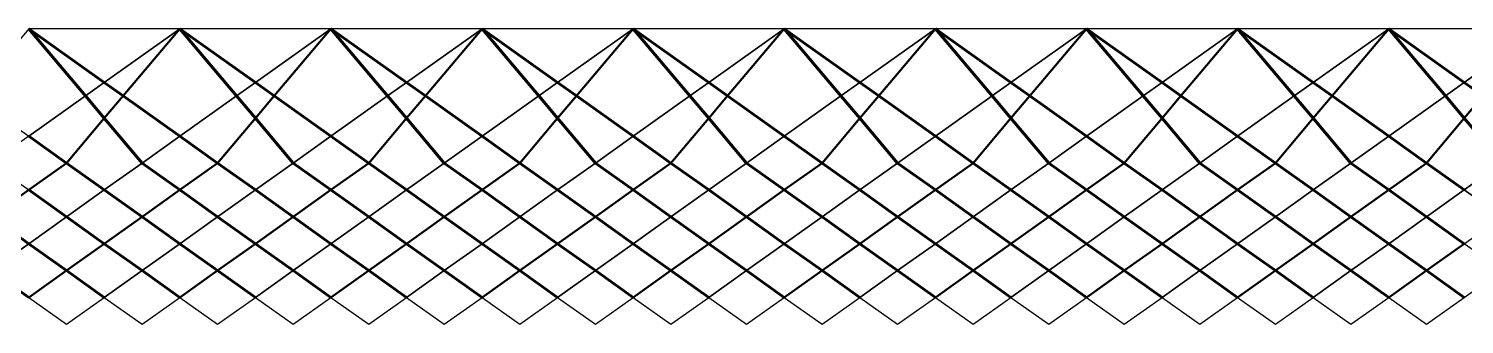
# Model space of a CAD drawing. Extents: x 0 to 143, y 53 to 59.
# Drawn here: x 62.94 to 92.1, y 52.94 to 58.95 of the extents above; entities that cross this region are included whole.
import ezdxf

# ---------------------------------------------------------------- set-up
doc = ezdxf.new("R2010")
doc.units = 0
doc.header["$MEASUREMENT"] = 0
doc.layers.add('Concrete bases', color=31, linetype='CONTINUOUS')
doc.layers.add('Faces', color=7, linetype='CONTINUOUS')
for name, color, linetype, lineweight in [('Tendons 1 internal', 50, 'CONTINUOUS', 50), ('Tendons 2 external', 201, 'CONTINUOUS', 35), ('Tendons 3 middle', 170, 'CONTINUOUS', 60)]:
    doc.layers.add(name, color=color, linetype=linetype, lineweight=lineweight)

msp = doc.modelspace()

# ---------------------------------------------------------------- linework, layer by layer
at = {"layer": 'Concrete bases'}
for points in [[(62.935, 58.948), (61.784, 57.584), (62.935, 56.765), (64.086, 57.584)], [(62.935, 58.948), (64.086, 57.584), (64.47, 57.857)], [(66.005, 58.948), (62.935, 58.948), (64.47, 57.857)], [(66.005, 58.948), (64.47, 57.857), (64.854, 57.584)], [(66.005, 58.948), (64.854, 57.584), (66.005, 56.765), (67.156, 57.584)], [(69.075, 58.948), (66.005, 58.948), (67.54, 57.857)], [(66.005, 58.948), (67.156, 57.584), (67.54, 57.857)], [(69.075, 58.948), (67.54, 57.857), (67.924, 57.584)], [(69.075, 58.948), (67.924, 57.584), (69.075, 56.765), (70.226, 57.584)], [(72.145, 58.948), (69.075, 58.948), (70.61, 57.857)], [(69.075, 58.948), (70.226, 57.584), (70.61, 57.857)], [(72.145, 58.948), (70.61, 57.857), (70.994, 57.584)], [(72.145, 58.948), (70.994, 57.584), (72.145, 56.765), (73.296, 57.584)], [(72.145, 58.948), (73.296, 57.584), (73.68, 57.857)], [(75.215, 58.948), (72.145, 58.948), (73.68, 57.857)], [(75.215, 58.948), (73.68, 57.857), (74.064, 57.584)], [(75.215, 58.948), (74.064, 57.584), (75.215, 56.765), (76.366, 57.584)], [(75.215, 58.948), (76.366, 57.584), (76.75, 57.857)], [(78.285, 58.948), (75.215, 58.948), (76.75, 57.857)], [(78.285, 58.948), (76.75, 57.857), (77.134, 57.584)], [(78.285, 58.948), (77.134, 57.584), (78.285, 56.765), (79.436, 57.584)], [(81.355, 58.948), (78.285, 58.948), (79.82, 57.857)], [(78.285, 58.948), (79.436, 57.584), (79.82, 57.857)], [(81.355, 58.948), (79.82, 57.857), (80.204, 57.584)], [(81.355, 58.948), (80.204, 57.584), (81.355, 56.765), (82.506, 57.584)], [(81.355, 58.948), (82.506, 57.584), (82.89, 57.857)], [(84.425, 58.948), (81.355, 58.948), (82.89, 57.857)], [(84.425, 58.948), (82.89, 57.857), (83.274, 57.584)], [(84.425, 58.948), (83.274, 57.584), (84.425, 56.765), (85.576, 57.584)], [(87.495, 58.948), (84.425, 58.948), (85.96, 57.857)], [(84.425, 58.948), (85.576, 57.584), (85.96, 57.857)], [(87.495, 58.948), (85.96, 57.857), (86.344, 57.584)], [(87.495, 58.948), (86.344, 57.584), (87.495, 56.765), (88.646, 57.584)], [(90.565, 58.948), (87.495, 58.948), (89.03, 57.857)], [(87.495, 58.948), (88.646, 57.584), (89.03, 57.857)], [(90.565, 58.948), (89.03, 57.857), (89.414, 57.584)], [(90.565, 58.948), (89.414, 57.584), (90.565, 56.765), (91.716, 57.584)], [(90.565, 58.948), (91.716, 57.584), (92.1, 57.857)], [(93.635, 58.948), (90.565, 58.948), (92.1, 57.857)], [(93.635, 58.948), (92.1, 57.857), (92.484, 57.584)], [(64.854, 57.584), (64.47, 57.857), (64.086, 57.584), (64.47, 57.129)], [(67.924, 57.584), (67.54, 57.857), (67.156, 57.584), (67.54, 57.129)], [(70.994, 57.584), (70.61, 57.857), (70.226, 57.584), (70.61, 57.129)], [(74.064, 57.584), (73.68, 57.857), (73.296, 57.584), (73.68, 57.129)], [(77.134, 57.584), (76.75, 57.857), (76.366, 57.584), (76.75, 57.129)], [(80.204, 57.584), (79.82, 57.857), (79.436, 57.584), (79.82, 57.129)], [(83.274, 57.584), (82.89, 57.857), (82.506, 57.584), (82.89, 57.129)], [(86.344, 57.584), (85.96, 57.857), (85.576, 57.584), (85.96, 57.129)], [(89.414, 57.584), (89.03, 57.857), (88.646, 57.584), (89.03, 57.129)], [(92.484, 57.584), (92.1, 57.857), (91.716, 57.584), (92.1, 57.129)], [(64.47, 57.129), (64.086, 57.584), (62.935, 56.765), (63.703, 56.219)], [(64.854, 57.584), (64.47, 57.129), (65.238, 56.219), (66.005, 56.765)], [(67.54, 57.129), (67.156, 57.584), (66.005, 56.765), (66.773, 56.219)], [(69.075, 56.765), (67.924, 57.584), (67.54, 57.129), (68.308, 56.219)], [(70.61, 57.129), (70.226, 57.584), (69.075, 56.765), (69.843, 56.219)], [(72.145, 56.765), (70.994, 57.584), (70.61, 57.129), (71.378, 56.219)], [(73.68, 57.129), (73.296, 57.584), (72.145, 56.765), (72.913, 56.219)], [(74.064, 57.584), (73.68, 57.129), (74.448, 56.219), (75.215, 56.765)], [(76.75, 57.129), (76.366, 57.584), (75.215, 56.765), (75.983, 56.219)], [(77.134, 57.584), (76.75, 57.129), (77.518, 56.219), (78.285, 56.765)], [(79.82, 57.129), (79.436, 57.584), (78.285, 56.765), (79.053, 56.219)], [(81.355, 56.765), (80.204, 57.584), (79.82, 57.129), (80.588, 56.219)], [(82.89, 57.129), (82.506, 57.584), (81.355, 56.765), (82.123, 56.219)], [(83.274, 57.584), (82.89, 57.129), (83.658, 56.219), (84.425, 56.765)], [(85.96, 57.129), (85.576, 57.584), (84.425, 56.765), (85.193, 56.219)], [(87.495, 56.765), (86.344, 57.584), (85.96, 57.129), (86.728, 56.219)], [(89.03, 57.129), (88.646, 57.584), (87.495, 56.765), (88.263, 56.219)], [(90.565, 56.765), (89.414, 57.584), (89.03, 57.129), (89.798, 56.219)], [(92.1, 57.129), (91.716, 57.584), (90.565, 56.765), (91.333, 56.219)], [(92.484, 57.584), (92.1, 57.129), (92.868, 56.219), (93.635, 56.765)], [(65.238, 56.219), (64.47, 57.129), (63.703, 56.219), (64.47, 55.673)], [(68.308, 56.219), (67.54, 57.129), (66.773, 56.219), (67.54, 55.673)], [(71.378, 56.219), (70.61, 57.129), (69.843, 56.219), (70.61, 55.673)], [(74.448, 56.219), (73.68, 57.129), (72.913, 56.219), (73.68, 55.673)], [(77.518, 56.219), (76.75, 57.129), (75.983, 56.219), (76.75, 55.673)], [(80.588, 56.219), (79.82, 57.129), (79.053, 56.219), (79.82, 55.673)], [(83.658, 56.219), (82.89, 57.129), (82.123, 56.219), (82.89, 55.673)], [(86.728, 56.219), (85.96, 57.129), (85.193, 56.219), (85.96, 55.673)], [(89.798, 56.219), (89.03, 57.129), (88.263, 56.219), (89.03, 55.673)], [(92.868, 56.219), (92.1, 57.129), (91.333, 56.219), (92.1, 55.673)], [(62.935, 56.765), (62.168, 56.219), (62.935, 55.673), (63.703, 56.219)], [(66.005, 56.765), (65.238, 56.219), (66.005, 55.673), (66.773, 56.219)], [(69.075, 56.765), (68.308, 56.219), (69.075, 55.673), (69.843, 56.219)], [(72.145, 56.765), (71.378, 56.219), (72.145, 55.673), (72.913, 56.219)], [(75.215, 56.765), (74.448, 56.219), (75.215, 55.673), (75.983, 56.219)], [(78.285, 56.765), (77.518, 56.219), (78.285, 55.673), (79.053, 56.219)], [(81.355, 56.765), (80.588, 56.219), (81.355, 55.673), (82.123, 56.219)], [(84.425, 56.765), (83.658, 56.219), (84.425, 55.673), (85.193, 56.219)], [(87.495, 56.765), (86.728, 56.219), (87.495, 55.673), (88.263, 56.219)], [(90.565, 56.765), (89.798, 56.219), (90.565, 55.673), (91.333, 56.219)], [(63.703, 56.219), (62.935, 55.673), (63.703, 55.128), (64.47, 55.673)], [(65.238, 56.219), (64.47, 55.673), (65.238, 55.128), (66.005, 55.673)], [(66.773, 56.219), (66.005, 55.673), (66.773, 55.128), (67.54, 55.673)], [(68.308, 56.219), (67.54, 55.673), (68.308, 55.128), (69.075, 55.673)], [(69.843, 56.219), (69.075, 55.673), (69.843, 55.128), (70.61, 55.673)], [(71.378, 56.219), (70.61, 55.673), (71.378, 55.128), (72.145, 55.673)], [(72.913, 56.219), (72.145, 55.673), (72.913, 55.128), (73.68, 55.673)], [(74.448, 56.219), (73.68, 55.673), (74.448, 55.128), (75.215, 55.673)], [(75.983, 56.219), (75.215, 55.673), (75.983, 55.128), (76.75, 55.673)], [(77.518, 56.219), (76.75, 55.673), (77.518, 55.128), (78.285, 55.673)], [(79.053, 56.219), (78.285, 55.673), (79.053, 55.128), (79.82, 55.673)], [(80.588, 56.219), (79.82, 55.673), (80.588, 55.128), (81.355, 55.673)], [(82.123, 56.219), (81.355, 55.673), (82.123, 55.128), (82.89, 55.673)], [(83.658, 56.219), (82.89, 55.673), (83.658, 55.128), (84.425, 55.673)], [(85.193, 56.219), (84.425, 55.673), (85.193, 55.128), (85.96, 55.673)], [(86.728, 56.219), (85.96, 55.673), (86.728, 55.128), (87.495, 55.673)], [(88.263, 56.219), (87.495, 55.673), (88.263, 55.128), (89.03, 55.673)], [(89.798, 56.219), (89.03, 55.673), (89.798, 55.128), (90.565, 55.673)], [(91.333, 56.219), (90.565, 55.673), (91.333, 55.128), (92.1, 55.673)], [(92.868, 56.219), (92.1, 55.673), (92.868, 55.128), (93.635, 55.673)], [(62.935, 55.673), (62.168, 55.128), (62.935, 54.582), (63.703, 55.128)], [(64.47, 55.673), (63.703, 55.128), (64.47, 54.582), (65.238, 55.128)], [(66.005, 55.673), (65.238, 55.128), (66.005, 54.582), (66.773, 55.128)], [(67.54, 55.673), (66.773, 55.128), (67.54, 54.582), (68.308, 55.128)], [(69.075, 55.673), (68.308, 55.128), (69.075, 54.582), (69.843, 55.128)], [(70.61, 55.673), (69.843, 55.128), (70.61, 54.582), (71.378, 55.128)], [(72.145, 55.673), (71.378, 55.128), (72.145, 54.582), (72.913, 55.128)], [(73.68, 55.673), (72.913, 55.128), (73.68, 54.582), (74.448, 55.128)], [(75.215, 55.673), (74.448, 55.128), (75.215, 54.582), (75.983, 55.128)], [(76.75, 55.673), (75.983, 55.128), (76.75, 54.582), (77.518, 55.128)], [(78.285, 55.673), (77.518, 55.128), (78.285, 54.582), (79.053, 55.128)], [(79.82, 55.673), (79.053, 55.128), (79.82, 54.582), (80.588, 55.128)], [(81.355, 55.673), (80.588, 55.128), (81.355, 54.582), (82.123, 55.128)], [(82.89, 55.673), (82.123, 55.128), (82.89, 54.582), (83.658, 55.128)], [(84.425, 55.673), (83.658, 55.128), (84.425, 54.582), (85.193, 55.128)], [(85.96, 55.673), (85.193, 55.128), (85.96, 54.582), (86.728, 55.128)], [(87.495, 55.673), (86.728, 55.128), (87.495, 54.582), (88.263, 55.128)], [(89.03, 55.673), (88.263, 55.128), (89.03, 54.582), (89.798, 55.128)], [(90.565, 55.673), (89.798, 55.128), (90.565, 54.582), (91.333, 55.128)], [(92.1, 55.673), (91.333, 55.128), (92.1, 54.582), (92.868, 55.128)], [(63.703, 55.128), (62.935, 54.582), (63.703, 54.036), (64.47, 54.582)], [(65.238, 55.128), (64.47, 54.582), (65.238, 54.036), (66.005, 54.582)], [(66.773, 55.128), (66.005, 54.582), (66.773, 54.036), (67.54, 54.582)], [(68.308, 55.128), (67.54, 54.582), (68.308, 54.036), (69.075, 54.582)], [(69.843, 55.128), (69.075, 54.582), (69.843, 54.036), (70.61, 54.582)], [(71.378, 55.128), (70.61, 54.582), (71.378, 54.036), (72.145, 54.582)], [(72.913, 55.128), (72.145, 54.582), (72.913, 54.036), (73.68, 54.582)], [(74.448, 55.128), (73.68, 54.582), (74.448, 54.036), (75.215, 54.582)], [(75.983, 55.128), (75.215, 54.582), (75.983, 54.036), (76.75, 54.582)], [(77.518, 55.128), (76.75, 54.582), (77.518, 54.036), (78.285, 54.582)], [(79.053, 55.128), (78.285, 54.582), (79.053, 54.036), (79.82, 54.582)], [(80.588, 55.128), (79.82, 54.582), (80.588, 54.036), (81.355, 54.582)], [(82.123, 55.128), (81.355, 54.582), (82.123, 54.036), (82.89, 54.582)], [(83.658, 55.128), (82.89, 54.582), (83.658, 54.036), (84.425, 54.582)], [(85.193, 55.128), (84.425, 54.582), (85.193, 54.036), (85.96, 54.582)], [(86.728, 55.128), (85.96, 54.582), (86.728, 54.036), (87.495, 54.582)], [(88.263, 55.128), (87.495, 54.582), (88.263, 54.036), (89.03, 54.582)], [(89.798, 55.128), (89.03, 54.582), (89.798, 54.036), (90.565, 54.582)], [(91.333, 55.128), (90.565, 54.582), (91.333, 54.036), (92.1, 54.582)], [(62.935, 54.582), (62.168, 54.036), (62.935, 53.49), (63.703, 54.036)], [(64.47, 54.582), (63.703, 54.036), (64.47, 53.49), (65.238, 54.036)], [(66.005, 54.582), (65.238, 54.036), (66.005, 53.49), (66.773, 54.036)], [(67.54, 54.582), (66.773, 54.036), (67.54, 53.49), (68.308, 54.036)], [(69.075, 54.582), (68.308, 54.036), (69.075, 53.49), (69.843, 54.036)], [(70.61, 54.582), (69.843, 54.036), (70.61, 53.49), (71.378, 54.036)], [(72.145, 54.582), (71.378, 54.036), (72.145, 53.49), (72.913, 54.036)], [(73.68, 54.582), (72.913, 54.036), (73.68, 53.49), (74.448, 54.036)], [(75.215, 54.582), (74.448, 54.036), (75.215, 53.49), (75.983, 54.036)], [(76.75, 54.582), (75.983, 54.036), (76.75, 53.49), (77.518, 54.036)], [(78.285, 54.582), (77.518, 54.036), (78.285, 53.49), (79.053, 54.036)], [(79.82, 54.582), (79.053, 54.036), (79.82, 53.49), (80.588, 54.036)], [(81.355, 54.582), (80.588, 54.036), (81.355, 53.49), (82.123, 54.036)], [(82.89, 54.582), (82.123, 54.036), (82.89, 53.49), (83.658, 54.036)], [(84.425, 54.582), (83.658, 54.036), (84.425, 53.49), (85.193, 54.036)], [(85.96, 54.582), (85.193, 54.036), (85.96, 53.49), (86.728, 54.036)], [(87.495, 54.582), (86.728, 54.036), (87.495, 53.49), (88.263, 54.036)], [(89.03, 54.582), (88.263, 54.036), (89.03, 53.49), (89.798, 54.036)], [(90.565, 54.582), (89.798, 54.036), (90.565, 53.49), (91.333, 54.036)], [(92.1, 54.582), (91.333, 54.036), (92.1, 53.49), (92.868, 54.036)], [(63.703, 54.036), (62.935, 53.49), (63.703, 52.944), (64.47, 53.49)], [(65.238, 54.036), (64.47, 53.49), (65.238, 52.944), (66.005, 53.49)], [(66.773, 54.036), (66.005, 53.49), (66.773, 52.944), (67.54, 53.49)], [(68.308, 54.036), (67.54, 53.49), (68.308, 52.944), (69.075, 53.49)], [(69.843, 54.036), (69.075, 53.49), (69.843, 52.944), (70.61, 53.49)], [(71.378, 54.036), (70.61, 53.49), (71.378, 52.944), (72.145, 53.49)], [(72.913, 54.036), (72.145, 53.49), (72.913, 52.944), (73.68, 53.49)], [(74.448, 54.036), (73.68, 53.49), (74.448, 52.944), (75.215, 53.49)], [(75.983, 54.036), (75.215, 53.49), (75.983, 52.944), (76.75, 53.49)], [(77.518, 54.036), (76.75, 53.49), (77.518, 52.944), (78.285, 53.49)], [(79.053, 54.036), (78.285, 53.49), (79.053, 52.944), (79.82, 53.49)], [(80.588, 54.036), (79.82, 53.49), (80.588, 52.944), (81.355, 53.49)], [(82.123, 54.036), (81.355, 53.49), (82.123, 52.944), (82.89, 53.49)], [(83.658, 54.036), (82.89, 53.49), (83.658, 52.944), (84.425, 53.49)], [(85.193, 54.036), (84.425, 53.49), (85.193, 52.944), (85.96, 53.49)], [(86.728, 54.036), (85.96, 53.49), (86.728, 52.944), (87.495, 53.49)], [(88.263, 54.036), (87.495, 53.49), (88.263, 52.944), (89.03, 53.49)], [(89.798, 54.036), (89.03, 53.49), (89.798, 52.944), (90.565, 53.49)], [(91.333, 54.036), (90.565, 53.49), (91.333, 52.944), (92.1, 53.49)]]:
    msp.add_lwpolyline(points, close=True, dxfattribs=at)
at = {"layer": 'Faces'}
for points in [[(62.935, 58.948), (61.784, 57.584), (62.935, 56.765), (64.086, 57.584)], [(62.935, 58.948), (64.086, 57.584), (64.47, 57.857)], [(66.005, 58.948), (62.935, 58.948), (64.47, 57.857)], [(66.005, 58.948), (64.47, 57.857), (64.854, 57.584)], [(66.005, 58.948), (64.854, 57.584), (66.005, 56.765), (67.156, 57.584)], [(69.075, 58.948), (66.005, 58.948), (67.54, 57.857)], [(66.005, 58.948), (67.156, 57.584), (67.54, 57.857)], [(69.075, 58.948), (67.54, 57.857), (67.924, 57.584)], [(69.075, 58.948), (67.924, 57.584), (69.075, 56.765), (70.226, 57.584)], [(72.145, 58.948), (69.075, 58.948), (70.61, 57.857)], [(69.075, 58.948), (70.226, 57.584), (70.61, 57.857)], [(72.145, 58.948), (70.61, 57.857), (70.994, 57.584)], [(72.145, 58.948), (70.994, 57.584), (72.145, 56.765), (73.296, 57.584)], [(72.145, 58.948), (73.296, 57.584), (73.68, 57.857)], [(75.215, 58.948), (72.145, 58.948), (73.68, 57.857)], [(75.215, 58.948), (73.68, 57.857), (74.064, 57.584)], [(75.215, 58.948), (74.064, 57.584), (75.215, 56.765), (76.366, 57.584)], [(75.215, 58.948), (76.366, 57.584), (76.75, 57.857)], [(78.285, 58.948), (75.215, 58.948), (76.75, 57.857)], [(78.285, 58.948), (76.75, 57.857), (77.134, 57.584)], [(78.285, 58.948), (77.134, 57.584), (78.285, 56.765), (79.436, 57.584)], [(81.355, 58.948), (78.285, 58.948), (79.82, 57.857)], [(78.285, 58.948), (79.436, 57.584), (79.82, 57.857)], [(81.355, 58.948), (79.82, 57.857), (80.204, 57.584)], [(81.355, 58.948), (80.204, 57.584), (81.355, 56.765), (82.506, 57.584)], [(81.355, 58.948), (82.506, 57.584), (82.89, 57.857)], [(84.425, 58.948), (81.355, 58.948), (82.89, 57.857)], [(84.425, 58.948), (82.89, 57.857), (83.274, 57.584)], [(84.425, 58.948), (83.274, 57.584), (84.425, 56.765), (85.576, 57.584)], [(87.495, 58.948), (84.425, 58.948), (85.96, 57.857)], [(84.425, 58.948), (85.576, 57.584), (85.96, 57.857)], [(87.495, 58.948), (85.96, 57.857), (86.344, 57.584)], [(87.495, 58.948), (86.344, 57.584), (87.495, 56.765), (88.646, 57.584)], [(90.565, 58.948), (87.495, 58.948), (89.03, 57.857)], [(87.495, 58.948), (88.646, 57.584), (89.03, 57.857)], [(90.565, 58.948), (89.03, 57.857), (89.414, 57.584)], [(90.565, 58.948), (89.414, 57.584), (90.565, 56.765), (91.716, 57.584)], [(90.565, 58.948), (91.716, 57.584), (92.1, 57.857)], [(93.635, 58.948), (90.565, 58.948), (92.1, 57.857)], [(93.635, 58.948), (92.1, 57.857), (92.484, 57.584)], [(64.854, 57.584), (64.47, 57.857), (64.086, 57.584), (64.47, 57.129)], [(67.924, 57.584), (67.54, 57.857), (67.156, 57.584), (67.54, 57.129)], [(70.994, 57.584), (70.61, 57.857), (70.226, 57.584), (70.61, 57.129)], [(74.064, 57.584), (73.68, 57.857), (73.296, 57.584), (73.68, 57.129)], [(77.134, 57.584), (76.75, 57.857), (76.366, 57.584), (76.75, 57.129)], [(80.204, 57.584), (79.82, 57.857), (79.436, 57.584), (79.82, 57.129)], [(83.274, 57.584), (82.89, 57.857), (82.506, 57.584), (82.89, 57.129)], [(86.344, 57.584), (85.96, 57.857), (85.576, 57.584), (85.96, 57.129)], [(89.414, 57.584), (89.03, 57.857), (88.646, 57.584), (89.03, 57.129)], [(92.484, 57.584), (92.1, 57.857), (91.716, 57.584), (92.1, 57.129)], [(64.47, 57.129), (64.086, 57.584), (62.935, 56.765), (63.703, 56.219)], [(64.854, 57.584), (64.47, 57.129), (65.238, 56.219), (66.005, 56.765)], [(67.54, 57.129), (67.156, 57.584), (66.005, 56.765), (66.773, 56.219)], [(69.075, 56.765), (67.924, 57.584), (67.54, 57.129), (68.308, 56.219)], [(70.61, 57.129), (70.226, 57.584), (69.075, 56.765), (69.843, 56.219)], [(72.145, 56.765), (70.994, 57.584), (70.61, 57.129), (71.378, 56.219)], [(73.68, 57.129), (73.296, 57.584), (72.145, 56.765), (72.913, 56.219)], [(74.064, 57.584), (73.68, 57.129), (74.448, 56.219), (75.215, 56.765)], [(76.75, 57.129), (76.366, 57.584), (75.215, 56.765), (75.983, 56.219)], [(77.134, 57.584), (76.75, 57.129), (77.518, 56.219), (78.285, 56.765)], [(79.82, 57.129), (79.436, 57.584), (78.285, 56.765), (79.053, 56.219)], [(81.355, 56.765), (80.204, 57.584), (79.82, 57.129), (80.588, 56.219)], [(82.89, 57.129), (82.506, 57.584), (81.355, 56.765), (82.123, 56.219)], [(83.274, 57.584), (82.89, 57.129), (83.658, 56.219), (84.425, 56.765)], [(85.96, 57.129), (85.576, 57.584), (84.425, 56.765), (85.193, 56.219)], [(87.495, 56.765), (86.344, 57.584), (85.96, 57.129), (86.728, 56.219)], [(89.03, 57.129), (88.646, 57.584), (87.495, 56.765), (88.263, 56.219)], [(90.565, 56.765), (89.414, 57.584), (89.03, 57.129), (89.798, 56.219)], [(92.1, 57.129), (91.716, 57.584), (90.565, 56.765), (91.333, 56.219)], [(92.484, 57.584), (92.1, 57.129), (92.868, 56.219), (93.635, 56.765)], [(65.238, 56.219), (64.47, 57.129), (63.703, 56.219), (64.47, 55.673)], [(68.308, 56.219), (67.54, 57.129), (66.773, 56.219), (67.54, 55.673)], [(71.378, 56.219), (70.61, 57.129), (69.843, 56.219), (70.61, 55.673)], [(74.448, 56.219), (73.68, 57.129), (72.913, 56.219), (73.68, 55.673)], [(77.518, 56.219), (76.75, 57.129), (75.983, 56.219), (76.75, 55.673)], [(80.588, 56.219), (79.82, 57.129), (79.053, 56.219), (79.82, 55.673)], [(83.658, 56.219), (82.89, 57.129), (82.123, 56.219), (82.89, 55.673)], [(86.728, 56.219), (85.96, 57.129), (85.193, 56.219), (85.96, 55.673)], [(89.798, 56.219), (89.03, 57.129), (88.263, 56.219), (89.03, 55.673)], [(92.868, 56.219), (92.1, 57.129), (91.333, 56.219), (92.1, 55.673)], [(62.935, 56.765), (62.168, 56.219), (62.935, 55.673), (63.703, 56.219)], [(66.005, 56.765), (65.238, 56.219), (66.005, 55.673), (66.773, 56.219)], [(69.075, 56.765), (68.308, 56.219), (69.075, 55.673), (69.843, 56.219)], [(72.145, 56.765), (71.378, 56.219), (72.145, 55.673), (72.913, 56.219)], [(75.215, 56.765), (74.448, 56.219), (75.215, 55.673), (75.983, 56.219)], [(78.285, 56.765), (77.518, 56.219), (78.285, 55.673), (79.053, 56.219)], [(81.355, 56.765), (80.588, 56.219), (81.355, 55.673), (82.123, 56.219)], [(84.425, 56.765), (83.658, 56.219), (84.425, 55.673), (85.193, 56.219)], [(87.495, 56.765), (86.728, 56.219), (87.495, 55.673), (88.263, 56.219)], [(90.565, 56.765), (89.798, 56.219), (90.565, 55.673), (91.333, 56.219)], [(63.703, 56.219), (62.935, 55.673), (63.703, 55.128), (64.47, 55.673)], [(65.238, 56.219), (64.47, 55.673), (65.238, 55.128), (66.005, 55.673)], [(66.773, 56.219), (66.005, 55.673), (66.773, 55.128), (67.54, 55.673)], [(68.308, 56.219), (67.54, 55.673), (68.308, 55.128), (69.075, 55.673)], [(69.843, 56.219), (69.075, 55.673), (69.843, 55.128), (70.61, 55.673)], [(71.378, 56.219), (70.61, 55.673), (71.378, 55.128), (72.145, 55.673)], [(72.913, 56.219), (72.145, 55.673), (72.913, 55.128), (73.68, 55.673)], [(74.448, 56.219), (73.68, 55.673), (74.448, 55.128), (75.215, 55.673)], [(75.983, 56.219), (75.215, 55.673), (75.983, 55.128), (76.75, 55.673)], [(77.518, 56.219), (76.75, 55.673), (77.518, 55.128), (78.285, 55.673)], [(79.053, 56.219), (78.285, 55.673), (79.053, 55.128), (79.82, 55.673)], [(80.588, 56.219), (79.82, 55.673), (80.588, 55.128), (81.355, 55.673)], [(82.123, 56.219), (81.355, 55.673), (82.123, 55.128), (82.89, 55.673)], [(83.658, 56.219), (82.89, 55.673), (83.658, 55.128), (84.425, 55.673)], [(85.193, 56.219), (84.425, 55.673), (85.193, 55.128), (85.96, 55.673)], [(86.728, 56.219), (85.96, 55.673), (86.728, 55.128), (87.495, 55.673)], [(88.263, 56.219), (87.495, 55.673), (88.263, 55.128), (89.03, 55.673)], [(89.798, 56.219), (89.03, 55.673), (89.798, 55.128), (90.565, 55.673)], [(91.333, 56.219), (90.565, 55.673), (91.333, 55.128), (92.1, 55.673)], [(92.868, 56.219), (92.1, 55.673), (92.868, 55.128), (93.635, 55.673)], [(62.935, 55.673), (62.168, 55.128), (62.935, 54.582), (63.703, 55.128)], [(64.47, 55.673), (63.703, 55.128), (64.47, 54.582), (65.238, 55.128)], [(66.005, 55.673), (65.238, 55.128), (66.005, 54.582), (66.773, 55.128)], [(67.54, 55.673), (66.773, 55.128), (67.54, 54.582), (68.308, 55.128)], [(69.075, 55.673), (68.308, 55.128), (69.075, 54.582), (69.843, 55.128)], [(70.61, 55.673), (69.843, 55.128), (70.61, 54.582), (71.378, 55.128)], [(72.145, 55.673), (71.378, 55.128), (72.145, 54.582), (72.913, 55.128)], [(73.68, 55.673), (72.913, 55.128), (73.68, 54.582), (74.448, 55.128)], [(75.215, 55.673), (74.448, 55.128), (75.215, 54.582), (75.983, 55.128)], [(76.75, 55.673), (75.983, 55.128), (76.75, 54.582), (77.518, 55.128)], [(78.285, 55.673), (77.518, 55.128), (78.285, 54.582), (79.053, 55.128)], [(79.82, 55.673), (79.053, 55.128), (79.82, 54.582), (80.588, 55.128)], [(81.355, 55.673), (80.588, 55.128), (81.355, 54.582), (82.123, 55.128)], [(82.89, 55.673), (82.123, 55.128), (82.89, 54.582), (83.658, 55.128)], [(84.425, 55.673), (83.658, 55.128), (84.425, 54.582), (85.193, 55.128)], [(85.96, 55.673), (85.193, 55.128), (85.96, 54.582), (86.728, 55.128)], [(87.495, 55.673), (86.728, 55.128), (87.495, 54.582), (88.263, 55.128)], [(89.03, 55.673), (88.263, 55.128), (89.03, 54.582), (89.798, 55.128)], [(90.565, 55.673), (89.798, 55.128), (90.565, 54.582), (91.333, 55.128)], [(92.1, 55.673), (91.333, 55.128), (92.1, 54.582), (92.868, 55.128)], [(63.703, 55.128), (62.935, 54.582), (63.703, 54.036), (64.47, 54.582)], [(65.238, 55.128), (64.47, 54.582), (65.238, 54.036), (66.005, 54.582)], [(66.773, 55.128), (66.005, 54.582), (66.773, 54.036), (67.54, 54.582)], [(68.308, 55.128), (67.54, 54.582), (68.308, 54.036), (69.075, 54.582)], [(69.843, 55.128), (69.075, 54.582), (69.843, 54.036), (70.61, 54.582)], [(71.378, 55.128), (70.61, 54.582), (71.378, 54.036), (72.145, 54.582)], [(72.913, 55.128), (72.145, 54.582), (72.913, 54.036), (73.68, 54.582)], [(74.448, 55.128), (73.68, 54.582), (74.448, 54.036), (75.215, 54.582)], [(75.983, 55.128), (75.215, 54.582), (75.983, 54.036), (76.75, 54.582)], [(77.518, 55.128), (76.75, 54.582), (77.518, 54.036), (78.285, 54.582)], [(79.053, 55.128), (78.285, 54.582), (79.053, 54.036), (79.82, 54.582)], [(80.588, 55.128), (79.82, 54.582), (80.588, 54.036), (81.355, 54.582)], [(82.123, 55.128), (81.355, 54.582), (82.123, 54.036), (82.89, 54.582)], [(83.658, 55.128), (82.89, 54.582), (83.658, 54.036), (84.425, 54.582)], [(85.193, 55.128), (84.425, 54.582), (85.193, 54.036), (85.96, 54.582)], [(86.728, 55.128), (85.96, 54.582), (86.728, 54.036), (87.495, 54.582)], [(88.263, 55.128), (87.495, 54.582), (88.263, 54.036), (89.03, 54.582)], [(89.798, 55.128), (89.03, 54.582), (89.798, 54.036), (90.565, 54.582)], [(91.333, 55.128), (90.565, 54.582), (91.333, 54.036), (92.1, 54.582)], [(62.935, 54.582), (62.168, 54.036), (62.935, 53.49), (63.703, 54.036)], [(64.47, 54.582), (63.703, 54.036), (64.47, 53.49), (65.238, 54.036)], [(66.005, 54.582), (65.238, 54.036), (66.005, 53.49), (66.773, 54.036)], [(67.54, 54.582), (66.773, 54.036), (67.54, 53.49), (68.308, 54.036)], [(69.075, 54.582), (68.308, 54.036), (69.075, 53.49), (69.843, 54.036)], [(70.61, 54.582), (69.843, 54.036), (70.61, 53.49), (71.378, 54.036)], [(72.145, 54.582), (71.378, 54.036), (72.145, 53.49), (72.913, 54.036)], [(73.68, 54.582), (72.913, 54.036), (73.68, 53.49), (74.448, 54.036)], [(75.215, 54.582), (74.448, 54.036), (75.215, 53.49), (75.983, 54.036)], [(76.75, 54.582), (75.983, 54.036), (76.75, 53.49), (77.518, 54.036)], [(78.285, 54.582), (77.518, 54.036), (78.285, 53.49), (79.053, 54.036)], [(79.82, 54.582), (79.053, 54.036), (79.82, 53.49), (80.588, 54.036)], [(81.355, 54.582), (80.588, 54.036), (81.355, 53.49), (82.123, 54.036)], [(82.89, 54.582), (82.123, 54.036), (82.89, 53.49), (83.658, 54.036)], [(84.425, 54.582), (83.658, 54.036), (84.425, 53.49), (85.193, 54.036)], [(85.96, 54.582), (85.193, 54.036), (85.96, 53.49), (86.728, 54.036)], [(87.495, 54.582), (86.728, 54.036), (87.495, 53.49), (88.263, 54.036)], [(89.03, 54.582), (88.263, 54.036), (89.03, 53.49), (89.798, 54.036)], [(90.565, 54.582), (89.798, 54.036), (90.565, 53.49), (91.333, 54.036)], [(92.1, 54.582), (91.333, 54.036), (92.1, 53.49), (92.868, 54.036)], [(63.703, 54.036), (62.935, 53.49), (63.703, 52.944), (64.47, 53.49)], [(65.238, 54.036), (64.47, 53.49), (65.238, 52.944), (66.005, 53.49)], [(66.773, 54.036), (66.005, 53.49), (66.773, 52.944), (67.54, 53.49)], [(68.308, 54.036), (67.54, 53.49), (68.308, 52.944), (69.075, 53.49)], [(69.843, 54.036), (69.075, 53.49), (69.843, 52.944), (70.61, 53.49)], [(71.378, 54.036), (70.61, 53.49), (71.378, 52.944), (72.145, 53.49)], [(72.913, 54.036), (72.145, 53.49), (72.913, 52.944), (73.68, 53.49)], [(74.448, 54.036), (73.68, 53.49), (74.448, 52.944), (75.215, 53.49)], [(75.983, 54.036), (75.215, 53.49), (75.983, 52.944), (76.75, 53.49)], [(77.518, 54.036), (76.75, 53.49), (77.518, 52.944), (78.285, 53.49)], [(79.053, 54.036), (78.285, 53.49), (79.053, 52.944), (79.82, 53.49)], [(80.588, 54.036), (79.82, 53.49), (80.588, 52.944), (81.355, 53.49)], [(82.123, 54.036), (81.355, 53.49), (82.123, 52.944), (82.89, 53.49)], [(83.658, 54.036), (82.89, 53.49), (83.658, 52.944), (84.425, 53.49)], [(85.193, 54.036), (84.425, 53.49), (85.193, 52.944), (85.96, 53.49)], [(86.728, 54.036), (85.96, 53.49), (86.728, 52.944), (87.495, 53.49)], [(88.263, 54.036), (87.495, 53.49), (88.263, 52.944), (89.03, 53.49)], [(89.798, 54.036), (89.03, 53.49), (89.798, 52.944), (90.565, 53.49)], [(91.333, 54.036), (90.565, 53.49), (91.333, 52.944), (92.1, 53.49)]]:
    msp.add_3dface(points, dxfattribs=at)
at = {"layer": 'Tendons 1 internal', "linetype": 'Continuous', "ltscale": 250}
for p, q in [((64.854, 57.584, 0.4), (66.005, 58.948, 0.4)), ((69.075, 58.948, 0.4), (67.924, 57.584, 0.4)), ((72.145, 58.948, 0.4), (70.994, 57.584, 0.4)), ((75.215, 58.948, 0.4), (74.064, 57.584, 0.4)), ((77.134, 57.584, 0.4), (78.285, 58.948, 0.4)), ((81.355, 58.948, 0.4), (80.204, 57.584, 0.4)), ((84.425, 58.948, 0.4), (83.274, 57.584, 0.4)), ((87.495, 58.948, 0.4), (86.344, 57.584, 0.4)), ((90.565, 58.948, 0.4), (89.414, 57.584, 0.4)), ((64.47, 57.129, 0.4), (64.854, 57.584, 0.4)), ((67.924, 57.584, 0.4), (67.54, 57.129, 0.4)), ((70.994, 57.584, 0.4), (70.61, 57.129, 0.4)), ((73.68, 57.129, 0.4), (74.064, 57.584, 0.4)), ((77.134, 57.584, 0.4), (76.75, 57.129, 0.4)), ((79.82, 57.129, 0.4), (80.204, 57.584, 0.4)), ((83.274, 57.584, 0.4), (82.89, 57.129, 0.4)), ((86.344, 57.584, 0.4), (85.96, 57.129, 0.4)), ((89.414, 57.584, 0.4), (89.03, 57.129, 0.4)), ((92.1, 57.129, 0.4), (92.484, 57.584, 0.4)), ((64.47, 57.129, 0.4), (63.703, 56.219, 0.4)), ((66.773, 56.219, 0.4), (67.54, 57.129, 0.4)), ((70.61, 57.129, 0.4), (69.843, 56.219, 0.4)), ((72.913, 56.219, 0.4), (73.68, 57.129, 0.4)), ((76.75, 57.129, 0.4), (75.983, 56.219, 0.4)), ((79.82, 57.129, 0.4), (79.053, 56.219, 0.4)), ((82.89, 57.129, 0.4), (82.123, 56.219, 0.4)), ((85.96, 57.129, 0.4), (85.193, 56.219, 0.4)), ((88.263, 56.219, 0.4), (89.03, 57.129, 0.4)), ((91.333, 56.219, 0.4), (92.1, 57.129, 0.4)), ((62.935, 55.673, 0.4), (63.703, 56.219, 0.4)), ((66.773, 56.219, 0.4), (66.005, 55.673, 0.4)), ((69.843, 56.219, 0.4), (69.075, 55.673, 0.4)), ((72.913, 56.219, 0.4), (72.145, 55.673, 0.4)), ((75.215, 55.673, 0.4), (75.983, 56.219, 0.4)), ((79.053, 56.219, 0.4), (78.285, 55.673, 0.4)), ((81.355, 55.673, 0.4), (82.123, 56.219, 0.4)), ((85.193, 56.219, 0.4), (84.425, 55.673, 0.4)), ((87.495, 55.673, 0.4), (88.263, 56.219, 0.4)), ((91.333, 56.219, 0.4), (90.565, 55.673, 0.4)), ((62.935, 55.673, 0.4), (62.168, 55.128, 0.4)), ((65.238, 55.128, 0.4), (66.005, 55.673, 0.4)), ((68.308, 55.128, 0.4), (69.075, 55.673, 0.4)), ((71.378, 55.128, 0.4), (72.145, 55.673, 0.4)), ((75.215, 55.673, 0.4), (74.448, 55.128, 0.4)), ((77.518, 55.128, 0.4), (78.285, 55.673, 0.4)), ((80.588, 55.128, 0.4), (81.355, 55.673, 0.4)), ((83.658, 55.128, 0.4), (84.425, 55.673, 0.4)), ((87.495, 55.673, 0.4), (86.728, 55.128, 0.4)), ((89.798, 55.128, 0.4), (90.565, 55.673, 0.4)), ((65.238, 55.128, 0.4), (64.47, 54.582, 0.4)), ((67.54, 54.582, 0.4), (68.308, 55.128, 0.4)), ((71.378, 55.128, 0.4), (70.61, 54.582, 0.4)), ((73.68, 54.582, 0.4), (74.448, 55.128, 0.4)), ((76.75, 54.582, 0.4), (77.518, 55.128, 0.4)), ((79.82, 54.582, 0.4), (80.588, 55.128, 0.4)), ((82.89, 54.582, 0.4), (83.658, 55.128, 0.4)), ((85.96, 54.582, 0.4), (86.728, 55.128, 0.4)), ((89.798, 55.128, 0.4), (89.03, 54.582, 0.4)), ((64.47, 54.582, 0.4), (63.703, 54.036, 0.4)), ((67.54, 54.582, 0.4), (66.773, 54.036, 0.4)), ((69.843, 54.036, 0.4), (70.61, 54.582, 0.4)), ((72.913, 54.036, 0.4), (73.68, 54.582, 0.4)), ((75.983, 54.036, 0.4), (76.75, 54.582, 0.4)), ((79.053, 54.036, 0.4), (79.82, 54.582, 0.4)), ((82.123, 54.036, 0.4), (82.89, 54.582, 0.4)), ((85.193, 54.036, 0.4), (85.96, 54.582, 0.4)), ((88.263, 54.036, 0.4), (89.03, 54.582, 0.4)), ((92.1, 54.582, 0.4), (91.333, 54.036, 0.4)), ((63.703, 54.036, 0.4), (62.935, 53.49, 0.4)), ((66.773, 54.036, 0.4), (66.005, 53.49, 0.4)), ((69.075, 53.49, 0.4), (69.843, 54.036, 0.4)), ((72.913, 54.036, 0.4), (72.145, 53.49, 0.4)), ((75.983, 54.036, 0.4), (75.215, 53.49, 0.4)), ((78.285, 53.49, 0.4), (79.053, 54.036, 0.4)), ((81.355, 53.49, 0.4), (82.123, 54.036, 0.4)), ((84.425, 53.49, 0.4), (85.193, 54.036, 0.4)), ((87.495, 53.49, 0.4), (88.263, 54.036, 0.4)), ((90.565, 53.49, 0.4), (91.333, 54.036, 0.4))]:
    msp.add_line(p, q, dxfattribs=at)
at = {"layer": 'Tendons 2 external', "linetype": 'Continuous', "ltscale": 250}
for p, q in [((66.005, 58.948, 0.9), (64.47, 57.857, 0.9)), ((69.075, 58.948, 0.9), (67.54, 57.857, 0.9)), ((72.145, 58.948, 0.9), (70.61, 57.857, 0.9)), ((73.68, 57.857, 0.9), (75.215, 58.948, 0.9)), ((78.285, 58.948, 0.9), (76.75, 57.857, 0.9)), ((81.355, 58.948, 0.9), (79.82, 57.857, 0.9)), ((82.89, 57.857, 0.9), (84.425, 58.948, 0.9)), ((85.96, 57.857, 0.9), (87.495, 58.948, 0.9)), ((90.565, 58.948, 0.9), (89.03, 57.857, 0.9)), ((93.635, 58.948, 0.9), (92.1, 57.857, 0.9)), ((64.47, 57.857, 0.9), (64.086, 57.584, 0.9)), ((67.156, 57.584, 0.9), (67.54, 57.857, 0.9)), ((70.61, 57.857, 0.9), (70.226, 57.584, 0.9)), ((73.68, 57.857, 0.9), (73.296, 57.584, 0.9)), ((76.366, 57.584, 0.9), (76.75, 57.857, 0.9)), ((79.82, 57.857, 0.9), (79.436, 57.584, 0.9)), ((82.506, 57.584, 0.9), (82.89, 57.857, 0.9)), ((85.96, 57.857, 0.9), (85.576, 57.584, 0.9)), ((88.646, 57.584, 0.9), (89.03, 57.857, 0.9)), ((91.716, 57.584, 0.9), (92.1, 57.857, 0.9)), ((64.086, 57.584, 0.9), (62.935, 56.765, 0.9)), ((67.156, 57.584, 0.9), (66.005, 56.765, 0.9)), ((69.075, 56.765, 0.9), (70.226, 57.584, 0.9)), ((72.145, 56.765, 0.9), (73.296, 57.584, 0.9)), ((75.215, 56.765, 0.9), (76.366, 57.584, 0.9)), ((78.285, 56.765, 0.9), (79.436, 57.584, 0.9)), ((82.506, 57.584, 0.9), (81.355, 56.765, 0.9)), ((84.425, 56.765, 0.9), (85.576, 57.584, 0.9)), ((88.646, 57.584, 0.9), (87.495, 56.765, 0.9)), ((91.716, 57.584, 0.9), (90.565, 56.765, 0.9)), ((65.238, 56.219, 0.9), (66.005, 56.765, 0.9)), ((69.075, 56.765, 0.9), (68.308, 56.219, 0.9)), ((72.145, 56.765, 0.9), (71.378, 56.219, 0.9)), ((74.448, 56.219, 0.9), (75.215, 56.765, 0.9)), ((77.518, 56.219, 0.9), (78.285, 56.765, 0.9)), ((81.355, 56.765, 0.9), (80.588, 56.219, 0.9)), ((83.658, 56.219, 0.9), (84.425, 56.765, 0.9)), ((86.728, 56.219, 0.9), (87.495, 56.765, 0.9)), ((90.565, 56.765, 0.9), (89.798, 56.219, 0.9)), ((65.238, 56.219, 0.9), (64.47, 55.673, 0.9)), ((67.54, 55.673, 0.9), (68.308, 56.219, 0.9)), ((71.378, 56.219, 0.9), (70.61, 55.673, 0.9)), ((73.68, 55.673, 0.9), (74.448, 56.219, 0.9)), ((76.75, 55.673, 0.9), (77.518, 56.219, 0.9)), ((80.588, 56.219, 0.9), (79.82, 55.673, 0.9)), ((82.89, 55.673, 0.9), (83.658, 56.219, 0.9)), ((85.96, 55.673, 0.9), (86.728, 56.219, 0.9)), ((89.798, 56.219, 0.9), (89.03, 55.673, 0.9)), ((63.703, 55.128, 0.9), (64.47, 55.673, 0.9)), ((67.54, 55.673, 0.9), (66.773, 55.128, 0.9)), ((69.843, 55.128, 0.9), (70.61, 55.673, 0.9)), ((73.68, 55.673, 0.9), (72.913, 55.128, 0.9)), ((76.75, 55.673, 0.9), (75.983, 55.128, 0.9)), ((79.82, 55.673, 0.9), (79.053, 55.128, 0.9)), ((82.123, 55.128, 0.9), (82.89, 55.673, 0.9)), ((85.96, 55.673, 0.9), (85.193, 55.128, 0.9)), ((88.263, 55.128, 0.9), (89.03, 55.673, 0.9)), ((91.333, 55.128, 0.9), (92.1, 55.673, 0.9)), ((62.935, 54.582, 0.9), (63.703, 55.128, 0.9)), ((66.773, 55.128, 0.9), (66.005, 54.582, 0.9)), ((69.075, 54.582, 0.9), (69.843, 55.128, 0.9)), ((72.913, 55.128, 0.9), (72.145, 54.582, 0.9)), ((75.215, 54.582, 0.9), (75.983, 55.128, 0.9)), ((79.053, 55.128, 0.9), (78.285, 54.582, 0.9)), ((82.123, 55.128, 0.9), (81.355, 54.582, 0.9)), ((85.193, 55.128, 0.9), (84.425, 54.582, 0.9)), ((87.495, 54.582, 0.9), (88.263, 55.128, 0.9)), ((90.565, 54.582, 0.9), (91.333, 55.128, 0.9)), ((62.168, 54.036, 0.9), (62.935, 54.582, 0.9)), ((66.005, 54.582, 0.9), (65.238, 54.036, 0.9)), ((69.075, 54.582, 0.9), (68.308, 54.036, 0.9)), ((72.145, 54.582, 0.9), (71.378, 54.036, 0.9)), ((75.215, 54.582, 0.9), (74.448, 54.036, 0.9)), ((78.285, 54.582, 0.9), (77.518, 54.036, 0.9)), ((80.588, 54.036, 0.9), (81.355, 54.582, 0.9)), ((83.658, 54.036, 0.9), (84.425, 54.582, 0.9)), ((87.495, 54.582, 0.9), (86.728, 54.036, 0.9)), ((90.565, 54.582, 0.9), (89.798, 54.036, 0.9)), ((64.47, 53.49, 0.9), (65.238, 54.036, 0.9)), ((67.54, 53.49, 0.9), (68.308, 54.036, 0.9)), ((70.61, 53.49, 0.9), (71.378, 54.036, 0.9)), ((73.68, 53.49, 0.9), (74.448, 54.036, 0.9)), ((77.518, 54.036, 0.9), (76.75, 53.49, 0.9)), ((79.82, 53.49, 0.9), (80.588, 54.036, 0.9)), ((83.658, 54.036, 0.9), (82.89, 53.49, 0.9)), ((85.96, 53.49, 0.9), (86.728, 54.036, 0.9)), ((89.03, 53.49, 0.9), (89.798, 54.036, 0.9))]:
    msp.add_line(p, q, dxfattribs=at)
at = {"layer": 'Tendons 3 middle', "linetype": 'Continuous', "ltscale": 250}
for p, q in [((64.47, 57.857, 0.65), (62.935, 58.948, 0.65)), ((64.086, 57.584, 0.65), (62.935, 58.948, 0.65)), ((66.005, 58.948, 0.65), (67.54, 57.857, 0.65)), ((67.156, 57.584, 0.65), (66.005, 58.948, 0.65)), ((70.61, 57.857, 0.65), (69.075, 58.948, 0.65)), ((70.226, 57.584, 0.65), (69.075, 58.948, 0.65)), ((72.145, 58.948, 0.65), (73.68, 57.857, 0.65)), ((73.296, 57.584, 0.65), (72.145, 58.948, 0.65)), ((76.75, 57.857, 0.65), (75.215, 58.948, 0.65)), ((76.366, 57.584, 0.65), (75.215, 58.948, 0.65)), ((78.285, 58.948, 0.65), (79.82, 57.857, 0.65)), ((79.436, 57.584, 0.65), (78.285, 58.948, 0.65)), ((81.355, 58.948, 0.65), (82.89, 57.857, 0.65)), ((81.355, 58.948, 0.65), (82.506, 57.584, 0.65)), ((84.425, 58.948, 0.65), (85.96, 57.857, 0.65)), ((85.576, 57.584, 0.65), (84.425, 58.948, 0.65)), ((87.495, 58.948, 0.65), (89.03, 57.857, 0.65)), ((88.646, 57.584, 0.65), (87.495, 58.948, 0.65)), ((90.565, 58.948, 0.65), (91.716, 57.584, 0.65)), ((92.1, 57.857, 0.65), (90.565, 58.948, 0.65)), ((64.854, 57.584, 0.65), (64.47, 57.857, 0.65)), ((67.924, 57.584, 0.65), (67.54, 57.857, 0.65)), ((70.994, 57.584, 0.65), (70.61, 57.857, 0.65)), ((73.68, 57.857, 0.65), (74.064, 57.584, 0.65)), ((77.134, 57.584, 0.65), (76.75, 57.857, 0.65)), ((80.204, 57.584, 0.65), (79.82, 57.857, 0.65)), ((83.274, 57.584, 0.65), (82.89, 57.857, 0.65)), ((86.344, 57.584, 0.65), (85.96, 57.857, 0.65)), ((89.414, 57.584, 0.65), (89.03, 57.857, 0.65)), ((92.484, 57.584, 0.65), (92.1, 57.857, 0.65)), ((64.086, 57.584, 0.65), (64.47, 57.129, 0.65)), ((66.005, 56.765, 0.65), (64.854, 57.584, 0.65)), ((67.54, 57.129, 0.65), (67.156, 57.584, 0.65)), ((69.075, 56.765, 0.65), (67.924, 57.584, 0.65)), ((70.226, 57.584, 0.65), (70.61, 57.129, 0.65)), ((70.994, 57.584, 0.65), (72.145, 56.765, 0.65)), ((73.296, 57.584, 0.65), (73.68, 57.129, 0.65)), ((74.064, 57.584, 0.65), (75.215, 56.765, 0.65)), ((76.75, 57.129, 0.65), (76.366, 57.584, 0.65)), ((77.134, 57.584, 0.65), (78.285, 56.765, 0.65)), ((79.82, 57.129, 0.65), (79.436, 57.584, 0.65)), ((80.204, 57.584, 0.65), (81.355, 56.765, 0.65)), ((82.506, 57.584, 0.65), (82.89, 57.129, 0.65)), ((83.274, 57.584, 0.65), (84.425, 56.765, 0.65)), ((85.96, 57.129, 0.65), (85.576, 57.584, 0.65)), ((87.495, 56.765, 0.65), (86.344, 57.584, 0.65)), ((88.646, 57.584, 0.65), (89.03, 57.129, 0.65)), ((90.565, 56.765, 0.65), (89.414, 57.584, 0.65)), ((92.1, 57.129, 0.65), (91.716, 57.584, 0.65)), ((65.238, 56.219, 0.65), (64.47, 57.129, 0.65)), ((68.308, 56.219, 0.65), (67.54, 57.129, 0.65)), ((70.61, 57.129, 0.65), (71.378, 56.219, 0.65)), ((74.448, 56.219, 0.65), (73.68, 57.129, 0.65)), ((77.518, 56.219, 0.65), (76.75, 57.129, 0.65)), ((80.588, 56.219, 0.65), (79.82, 57.129, 0.65)), ((82.89, 57.129, 0.65), (83.658, 56.219, 0.65)), ((86.728, 56.219, 0.65), (85.96, 57.129, 0.65)), ((89.03, 57.129, 0.65), (89.798, 56.219, 0.65)), ((92.868, 56.219, 0.65), (92.1, 57.129, 0.65)), ((62.935, 56.765, 0.65), (63.703, 56.219, 0.65)), ((66.005, 56.765, 0.65), (66.773, 56.219, 0.65)), ((69.075, 56.765, 0.65), (69.843, 56.219, 0.65)), ((72.145, 56.765, 0.65), (72.913, 56.219, 0.65)), ((75.215, 56.765, 0.65), (75.983, 56.219, 0.65)), ((78.285, 56.765, 0.65), (79.053, 56.219, 0.65)), ((81.355, 56.765, 0.65), (82.123, 56.219, 0.65)), ((84.425, 56.765, 0.65), (85.193, 56.219, 0.65)), ((87.495, 56.765, 0.65), (88.263, 56.219, 0.65)), ((90.565, 56.765, 0.65), (91.333, 56.219, 0.65)), ((63.703, 56.219, 0.65), (64.47, 55.673, 0.65)), ((66.005, 55.673, 0.65), (65.238, 56.219, 0.65)), ((67.54, 55.673, 0.65), (66.773, 56.219, 0.65)), ((68.308, 56.219, 0.65), (69.075, 55.673, 0.65)), ((70.61, 55.673, 0.65), (69.843, 56.219, 0.65)), ((72.145, 55.673, 0.65), (71.378, 56.219, 0.65)), ((72.913, 56.219, 0.65), (73.68, 55.673, 0.65)), ((75.215, 55.673, 0.65), (74.448, 56.219, 0.65)), ((75.983, 56.219, 0.65), (76.75, 55.673, 0.65)), ((77.518, 56.219, 0.65), (78.285, 55.673, 0.65)), ((79.82, 55.673, 0.65), (79.053, 56.219, 0.65)), ((80.588, 56.219, 0.65), (81.355, 55.673, 0.65)), ((82.89, 55.673, 0.65), (82.123, 56.219, 0.65)), ((83.658, 56.219, 0.65), (84.425, 55.673, 0.65)), ((85.96, 55.673, 0.65), (85.193, 56.219, 0.65)), ((86.728, 56.219, 0.65), (87.495, 55.673, 0.65)), ((88.263, 56.219, 0.65), (89.03, 55.673, 0.65)), ((90.565, 55.673, 0.65), (89.798, 56.219, 0.65)), ((92.1, 55.673, 0.65), (91.333, 56.219, 0.65)), ((62.935, 55.673, 0.65), (63.703, 55.128, 0.65)), ((65.238, 55.128, 0.65), (64.47, 55.673, 0.65)), ((66.773, 55.128, 0.65), (66.005, 55.673, 0.65)), ((68.308, 55.128, 0.65), (67.54, 55.673, 0.65)), ((69.075, 55.673, 0.65), (69.843, 55.128, 0.65)), ((70.61, 55.673, 0.65), (71.378, 55.128, 0.65)), ((72.913, 55.128, 0.65), (72.145, 55.673, 0.65)), ((73.68, 55.673, 0.65), (74.448, 55.128, 0.65)), ((75.983, 55.128, 0.65), (75.215, 55.673, 0.65)), ((76.75, 55.673, 0.65), (77.518, 55.128, 0.65)), ((79.053, 55.128, 0.65), (78.285, 55.673, 0.65)), ((80.588, 55.128, 0.65), (79.82, 55.673, 0.65)), ((82.123, 55.128, 0.65), (81.355, 55.673, 0.65)), ((83.658, 55.128, 0.65), (82.89, 55.673, 0.65)), ((84.425, 55.673, 0.65), (85.193, 55.128, 0.65)), ((86.728, 55.128, 0.65), (85.96, 55.673, 0.65)), ((87.495, 55.673, 0.65), (88.263, 55.128, 0.65)), ((89.798, 55.128, 0.65), (89.03, 55.673, 0.65)), ((91.333, 55.128, 0.65), (90.565, 55.673, 0.65)), ((62.935, 54.582, 0.65), (62.168, 55.128, 0.65)), ((63.703, 55.128, 0.65), (64.47, 54.582, 0.65)), ((65.238, 55.128, 0.65), (66.005, 54.582, 0.65)), ((66.773, 55.128, 0.65), (67.54, 54.582, 0.65)), ((69.075, 54.582, 0.65), (68.308, 55.128, 0.65)), ((69.843, 55.128, 0.65), (70.61, 54.582, 0.65)), ((72.145, 54.582, 0.65), (71.378, 55.128, 0.65)), ((73.68, 54.582, 0.65), (72.913, 55.128, 0.65)), ((74.448, 55.128, 0.65), (75.215, 54.582, 0.65)), ((75.983, 55.128, 0.65), (76.75, 54.582, 0.65)), ((78.285, 54.582, 0.65), (77.518, 55.128, 0.65)), ((79.82, 54.582, 0.65), (79.053, 55.128, 0.65)), ((80.588, 55.128, 0.65), (81.355, 54.582, 0.65)), ((82.89, 54.582, 0.65), (82.123, 55.128, 0.65)), ((83.658, 55.128, 0.65), (84.425, 54.582, 0.65)), ((85.96, 54.582, 0.65), (85.193, 55.128, 0.65)), ((86.728, 55.128, 0.65), (87.495, 54.582, 0.65)), ((88.263, 55.128, 0.65), (89.03, 54.582, 0.65)), ((90.565, 54.582, 0.65), (89.798, 55.128, 0.65)), ((92.1, 54.582, 0.65), (91.333, 55.128, 0.65)), ((62.935, 54.582, 0.65), (63.703, 54.036, 0.65)), ((64.47, 54.582, 0.65), (65.238, 54.036, 0.65)), ((66.005, 54.582, 0.65), (66.773, 54.036, 0.65)), ((68.308, 54.036, 0.65), (67.54, 54.582, 0.65)), ((69.075, 54.582, 0.65), (69.843, 54.036, 0.65)), ((71.378, 54.036, 0.65), (70.61, 54.582, 0.65)), ((72.913, 54.036, 0.65), (72.145, 54.582, 0.65)), ((73.68, 54.582, 0.65), (74.448, 54.036, 0.65)), ((75.215, 54.582, 0.65), (75.983, 54.036, 0.65)), ((76.75, 54.582, 0.65), (77.518, 54.036, 0.65)), ((78.285, 54.582, 0.65), (79.053, 54.036, 0.65)), ((80.588, 54.036, 0.65), (79.82, 54.582, 0.65)), ((81.355, 54.582, 0.65), (82.123, 54.036, 0.65)), ((83.658, 54.036, 0.65), (82.89, 54.582, 0.65)), ((85.193, 54.036, 0.65), (84.425, 54.582, 0.65)), ((85.96, 54.582, 0.65), (86.728, 54.036, 0.65)), ((88.263, 54.036, 0.65), (87.495, 54.582, 0.65)), ((89.03, 54.582, 0.65), (89.798, 54.036, 0.65)), ((90.565, 54.582, 0.65), (91.333, 54.036, 0.65)), ((62.935, 53.49, 0.65), (62.168, 54.036, 0.65)), ((64.47, 53.49, 0.65), (63.703, 54.036, 0.65)), ((66.005, 53.49, 0.65), (65.238, 54.036, 0.65)), ((66.773, 54.036, 0.65), (67.54, 53.49, 0.65)), ((69.075, 53.49, 0.65), (68.308, 54.036, 0.65)), ((70.61, 53.49, 0.65), (69.843, 54.036, 0.65)), ((71.378, 54.036, 0.65), (72.145, 53.49, 0.65)), ((72.913, 54.036, 0.65), (73.68, 53.49, 0.65)), ((75.215, 53.49, 0.65), (74.448, 54.036, 0.65)), ((75.983, 54.036, 0.65), (76.75, 53.49, 0.65)), ((78.285, 53.49, 0.65), (77.518, 54.036, 0.65)), ((79.053, 54.036, 0.65), (79.82, 53.49, 0.65)), ((80.588, 54.036, 0.65), (81.355, 53.49, 0.65)), ((82.123, 54.036, 0.65), (82.89, 53.49, 0.65)), ((83.658, 54.036, 0.65), (84.425, 53.49, 0.65)), ((85.193, 54.036, 0.65), (85.96, 53.49, 0.65)), ((87.495, 53.49, 0.65), (86.728, 54.036, 0.65)), ((88.263, 54.036, 0.65), (89.03, 53.49, 0.65)), ((89.798, 54.036, 0.65), (90.565, 53.49, 0.65)), ((91.333, 54.036, 0.65), (92.1, 53.49, 0.65))]:
    msp.add_line(p, q, dxfattribs=at)

doc.saveas('drawing.dxf')
